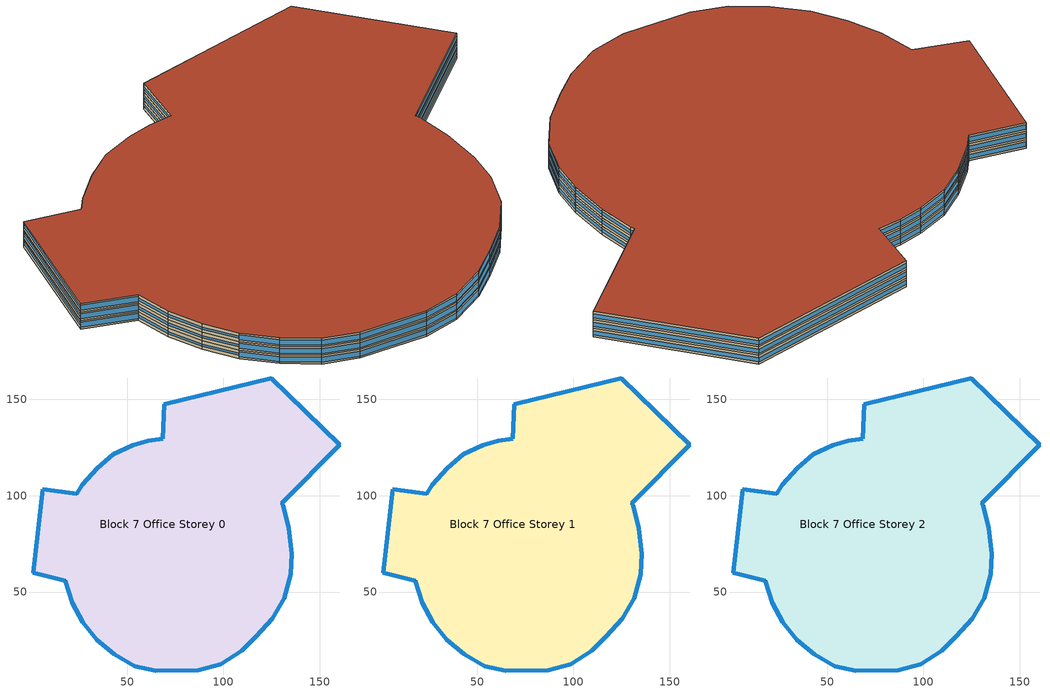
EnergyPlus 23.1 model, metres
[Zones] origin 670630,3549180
Block 7 Office Storey 0
 floor ground (Project Floor): 160.47,126.6 130.29,96.15 131.06,94.94 133.9,83.12 135.45,69.84 135.06,59.19 131.59,46.71 125.44,36.07 117.09,26.95 109.57,19.61 98.54,12.55 86.98,9.36 64.98,9 53.89,11.58 43.4,17.62 34.3,25.23 27.07,34.42 21.51,44.53 17.83,55.89 1.24,59.94 6.27,103.5 23.78,101.13 26.63,105.61 34.41,114.39 42.79,121.63 53.01,126.24 60.9,128.48 68.63,129.71 69.37,147.47 124.95,161.16 z0
 wall outside (Project Wall): 23.78,101.13 6.27,103.5 1.24,59.94 17.83,55.89 21.51,44.53 27.07,34.42 34.3,25.23 43.4,17.62 53.89,11.58 64.98,9 86.98,9.36 98.54,12.55 109.57,19.61 117.09,26.95 125.44,36.07 131.59,46.71 135.06,59.19 135.45,69.84 133.9,83.12 131.06,94.94 130.29,96.15 160.47,126.6 124.95,161.16 69.37,147.47 68.63,129.71 60.9,128.48 53.01,126.24 42.79,121.63 34.41,114.39 26.63,105.61 23.78,101.13 z0:3
 window (Office_north_window_construction): 23.77,101.13 6.28,103.49 / 160.45,126.61 124.97,161.14 / 124.92,161.15 69.39,147.48 / 68.62,129.71 60.91,128.48 / 60.9,128.48 53.01,126.24 / 53,126.23 42.8,121.63 / 42.79,121.63 34.42,114.4 z0.75:2.25
 window (Office_west_window_construction): 6.26,103.47 1.24,59.96 / 17.83,55.89 21.51,44.54 / 21.52,44.53 27.06,34.43 / 27.07,34.42 34.3,25.23 / 69.37,147.46 68.63,129.72 / 34.41,114.39 26.63,105.62 / 26.63,105.61 23.78,101.13 z1.12:1.88
 window (Office_south_window_construction): 1.24,59.94 17.82,55.89 / 34.31,25.22 43.4,17.62 / 43.41,17.61 53.89,11.59 / 53.9,11.58 64.98,9 / 64.99,9 86.97,9.36 / 86.99,9.37 98.54,12.55 / 98.55,12.56 109.56,19.61 / 109.57,19.62 117.09,26.94 z0.6:2.4
 window (Office_east_window_construction): 117.1,26.95 125.44,36.07 / 125.44,36.08 131.58,46.7 / 131.59,46.72 135.06,59.18 / 135.06,59.19 135.45,69.84 / 135.45,69.85 133.91,83.12 / 133.9,83.13 131.06,94.94 / 131.06,94.94 130.29,96.15 / 130.3,96.16 160.45,126.58 z0.98:2.02
 roof outside (Project Ceiling): 125.44,36.07 131.59,46.71 135.06,59.19 135.45,69.84 133.9,83.12 131.06,94.94 130.29,96.15 160.47,126.6 124.95,161.16 69.37,147.47 68.63,129.71 60.9,128.48 53.01,126.24 42.79,121.63 34.41,114.39 26.63,105.61 23.78,101.13 6.27,103.5 1.24,59.94 17.83,55.89 21.51,44.53 27.07,34.42 34.3,25.23 43.4,17.62 53.89,11.58 64.98,9 86.98,9.36 98.54,12.55 109.57,19.61 117.09,26.95 z3
Block 7 Office Storey 1
 floor outside (Project Floor): 160.47,126.6 130.29,96.15 131.06,94.94 133.9,83.12 135.45,69.84 135.06,59.19 131.59,46.71 125.44,36.07 117.09,26.95 109.57,19.61 98.54,12.55 86.98,9.36 64.98,9 53.89,11.58 43.4,17.62 34.3,25.23 27.07,34.42 21.51,44.53 17.83,55.89 1.24,59.94 6.27,103.5 23.78,101.13 26.63,105.61 34.41,114.39 42.79,121.63 53.01,126.24 60.9,128.48 68.63,129.71 69.37,147.47 124.95,161.16 z3
 wall outside (Project Wall): 23.78,101.13 6.27,103.5 1.24,59.94 17.83,55.89 21.51,44.53 27.07,34.42 34.3,25.23 43.4,17.62 53.89,11.58 64.98,9 86.98,9.36 98.54,12.55 109.57,19.61 117.09,26.95 125.44,36.07 131.59,46.71 135.06,59.19 135.45,69.84 133.9,83.12 131.06,94.94 130.29,96.15 160.47,126.6 124.95,161.16 69.37,147.47 68.63,129.71 60.9,128.48 53.01,126.24 42.79,121.63 34.41,114.39 26.63,105.61 23.78,101.13 z3:6
 window (Office_north_window_construction): 23.77,101.13 6.28,103.49 / 160.45,126.61 124.97,161.14 / 124.92,161.15 69.39,147.48 / 68.62,129.71 60.91,128.48 / 60.9,128.48 53.01,126.24 / 53,126.23 42.8,121.63 / 42.79,121.63 34.42,114.4 z3.75:5.25
 window (Office_west_window_construction): 6.26,103.47 1.24,59.96 / 17.83,55.89 21.51,44.54 / 21.52,44.53 27.06,34.43 / 27.07,34.42 34.3,25.23 / 69.37,147.46 68.63,129.72 / 34.41,114.39 26.63,105.62 / 26.63,105.61 23.78,101.13 z4.12:4.88
 window (Office_south_window_construction): 1.24,59.94 17.82,55.89 / 34.31,25.22 43.4,17.62 / 43.41,17.61 53.89,11.59 / 53.9,11.58 64.98,9 / 64.99,9 86.97,9.36 / 86.99,9.37 98.54,12.55 / 98.55,12.56 109.56,19.61 / 109.57,19.62 117.09,26.94 z3.6:5.4
 window (Office_east_window_construction): 117.1,26.95 125.44,36.07 / 125.44,36.08 131.58,46.7 / 131.59,46.72 135.06,59.18 / 135.06,59.19 135.45,69.84 / 135.45,69.85 133.91,83.12 / 133.9,83.13 131.06,94.94 / 131.06,94.94 130.29,96.15 / 130.3,96.16 160.45,126.58 z3.98:5.03
 roof outside (Project Ceiling): 125.44,36.07 131.59,46.71 135.06,59.19 135.45,69.84 133.9,83.12 131.06,94.94 130.29,96.15 160.47,126.6 124.95,161.16 69.37,147.47 68.63,129.71 60.9,128.48 53.01,126.24 42.79,121.63 34.41,114.39 26.63,105.61 23.78,101.13 6.27,103.5 1.24,59.94 17.83,55.89 21.51,44.53 27.07,34.42 34.3,25.23 43.4,17.62 53.89,11.58 64.98,9 86.98,9.36 98.54,12.55 109.57,19.61 117.09,26.95 z6
Block 7 Office Storey 2
 floor outside (Project Floor): 160.47,126.6 130.29,96.15 131.06,94.94 133.9,83.12 135.45,69.84 135.06,59.19 131.59,46.71 125.44,36.07 117.09,26.95 109.57,19.61 98.54,12.55 86.98,9.36 64.98,9 53.89,11.58 43.4,17.62 34.3,25.23 27.07,34.42 21.51,44.53 17.83,55.89 1.24,59.94 6.27,103.5 23.78,101.13 26.63,105.61 34.41,114.39 42.79,121.63 53.01,126.24 60.9,128.48 68.63,129.71 69.37,147.47 124.95,161.16 z6
 wall outside (Project Wall): 23.78,101.13 6.27,103.5 1.24,59.94 17.83,55.89 21.51,44.53 27.07,34.42 34.3,25.23 43.4,17.62 53.89,11.58 64.98,9 86.98,9.36 98.54,12.55 109.57,19.61 117.09,26.95 125.44,36.07 131.59,46.71 135.06,59.19 135.45,69.84 133.9,83.12 131.06,94.94 130.29,96.15 160.47,126.6 124.95,161.16 69.37,147.47 68.63,129.71 60.9,128.48 53.01,126.24 42.79,121.63 34.41,114.39 26.63,105.61 23.78,101.13 z6:9
 window (Office_north_window_construction): 23.77,101.13 6.28,103.49 / 160.45,126.61 124.97,161.14 / 124.92,161.15 69.39,147.48 / 68.62,129.71 60.91,128.48 / 60.9,128.48 53.01,126.24 / 53,126.23 42.8,121.63 / 42.79,121.63 34.42,114.4 z6.75:8.25
 window (Office_west_window_construction): 6.26,103.47 1.24,59.96 / 17.83,55.89 21.51,44.54 / 21.52,44.53 27.06,34.43 / 27.07,34.42 34.3,25.23 / 69.37,147.46 68.63,129.72 / 34.41,114.39 26.63,105.62 / 26.63,105.61 23.78,101.13 z7.12:7.88
 window (Office_south_window_construction): 1.24,59.94 17.82,55.89 / 34.31,25.22 43.4,17.62 / 43.41,17.61 53.89,11.59 / 53.9,11.58 64.98,9 / 64.99,9 86.97,9.36 / 86.99,9.37 98.54,12.55 / 98.55,12.56 109.56,19.61 / 109.57,19.62 117.09,26.94 z6.6:8.4
 window (Office_east_window_construction): 117.1,26.95 125.44,36.07 / 125.44,36.08 131.58,46.7 / 131.59,46.72 135.06,59.18 / 135.06,59.19 135.45,69.84 / 135.45,69.85 133.91,83.12 / 133.9,83.13 131.06,94.94 / 131.06,94.94 130.29,96.15 / 130.3,96.16 160.45,126.58 z6.97:8.03
 roof outside (Project Flat Roof): 125.44,36.07 131.59,46.71 135.06,59.19 135.45,69.84 133.9,83.12 131.06,94.94 130.29,96.15 160.47,126.6 124.95,161.16 69.37,147.47 68.63,129.71 60.9,128.48 53.01,126.24 42.79,121.63 34.41,114.39 26.63,105.61 23.78,101.13 6.27,103.5 1.24,59.94 17.83,55.89 21.51,44.53 27.07,34.42 34.3,25.23 43.4,17.62 53.89,11.58 64.98,9 86.98,9.36 98.54,12.55 109.57,19.61 117.09,26.95 z9
[Building]
Building_1: North Axis=0; Terrain=City; Loads Convergence Tolerance Value=0.04; Temperature Convergence Tolerance Value=0.4; Solar Distribution=FullExterior; Maximum Number of Warmup Days=25; Minimum Number of Warmup Days=6
[Site:Location]
CHN Design_Conditions: Latitude=30; Longitude=114; Time Zone=8; Elevation=12
[SIZINGPERIOD:DESIGNDAY] Day of Month=21; DryBulb Temperature Range Modifier Type=DefaultMultipliers; Humidity Condition Type=Wetbulb; Barometric Pressure=101181; Rain Indicator=No; Snow Indicator=No; Daylight Saving Time Indicator=No; Sky Clearness=0; Begin Environment Reset Mode=FullResetAtBeginEnvironment
Name | Month | Day Type | Maximum DryBulb Temperature | Daily DryBulb Temperature Range | Wetbulb or DewPoint at Maximum DryBulb | Wind Speed | Wind Direction | Solar Model Indicator | ASHRAE Clear Sky Optical Depth for Beam Irradiance taub | ASHRAE Clear Sky Optical Depth for Diffuse Irradiance taud
Ann Htg 99.6% Condns DB | 1 | WinterDesignDay | -10 | 0 | -4.8 | 1 | 340 | ASHRAEClearSky | 0 | 0
Ann Clg .4% Condns DB=>MWB | 7 | SummerDesignDay | 40 | 6.6 | 27.1 | 3.5 | 220 | ASHRAETau | 0.781 | 1.413
[MATERIAL]
DefaultMaterial: Roughness=Rough; Thickness=0.1; Conductivity=0.1; Density=1000; Specific Heat=1000; Thermal Absorptance=0.9; Solar Absorptance=0.7; Visible Absorptance=0.7
[WINDOWMATERIAL:SIMPLEGLAZINGSYSTEM] UFactor=1.6; Visible Transmittance=0.6
Name | Solar Heat Gain Coefficient
Office_east_window; Office_south_window; Office_west_window | 0.3
Office_north_window | 0.35
[CONSTRUCTION]
Project Wall; Project Floor; Project Flat Roof; Project Ceiling: DefaultMaterial
Office_east_window_construction: Office_east_window
Office_south_window_construction: Office_south_window
Office_west_window_construction: Office_west_window
Office_north_window_construction: Office_north_window
[SPACE] Ceiling Height=autocalculate; Volume=autocalculate; Floor Area=autocalculate; Space Type=Office
Name | Zone
Block 7 Office Storey 0_space | Block 7 Office Storey 0
Block 7 Office Storey 1_space | Block 7 Office Storey 1
Block 7 Office Storey 2_space | Block 7 Office Storey 2
[SPACELIST]
Office: Block 7 Office Storey 0_space, Block 7 Office Storey 1_space, Block 7 Office Storey 2_space
[ZONE] Type=1; Multiplier=1; Ceiling Height=autocalculate; Volume=autocalculate; Floor Area=autocalculate; Part of Total Floor Area=Yes
Block 7 Office Storey 0; Block 7 Office Storey 1; Block 7 Office Storey 2
[PEOPLE]
People_for_office: Zone or ZoneList or Space or SpaceList=Office; Number of People Schedule=SeasonalSchedule_Schedule_office_people; Number of People Calculation Method=People/Area; People per Floor Area=0.1; Fraction Radiant=0.3; Sensible Heat Fraction=autocalculate; Activity Level Schedule=SeasonalSchedule_Schedule_office_activity; Carbon Dioxide Generation Rate=3.82e-08; Enable ASHRAE 55 Comfort Warnings=No; Mean Radiant Temperature Calculation Type=ZoneAveraged; Clothing Insulation Calculation Method=ClothingInsulationSchedule; Cold Stress Temperature Threshold=15.56; Heat Stress Temperature Threshold=30
[LIGHTS]
Light_for_office: Zone or ZoneList or Space or SpaceList=Office; Schedule=SeasonalSchedule_office_lighting; Design Level Calculation Method=Watts/Area; Watts per Zone Floor Area=8; Return Air Fraction=0; Fraction Radiant=0.32; Fraction Visible=0.25; Fraction Replaceable=1; EndUse Subcategory=General; Return Air Fraction Calculated from Plenum Temperature=No; Return Air Fraction Function of Plenum Temperature Coefficient 1=0; Return Air Fraction Function of Plenum Temperature Coefficient 2=0
[ELECTRICEQUIPMENT]
Equipment_for_office: Zone or ZoneList or Space or SpaceList=Office; Schedule=SeasonalSchedule_Schedule_office_equipment; Design Level Calculation Method=Watts/Area; Watts per Zone Floor Area=15; Fraction Latent=0; Fraction Radiant=0; Fraction Lost=0; EndUse Subcategory=Electric Equipment
[DAYLIGHTING:CONTROLS] Illuminance Setpoint at Reference Point 1=300
Name | Zone or Space | Glare Calculation Daylighting Reference Point | Daylighting Reference Point 1
Dlight_Block 7 Office Storey 0 | Block 7 Office Storey 0 | Rpoint_Block 7 Office Storey 0 | Rpoint_Block 7 Office Storey 0
Dlight_Block 7 Office Storey 1 | Block 7 Office Storey 1 | Rpoint_Block 7 Office Storey 1 | Rpoint_Block 7 Office Storey 1
Dlight_Block 7 Office Storey 2 | Block 7 Office Storey 2 | Rpoint_Block 7 Office Storey 2 | Rpoint_Block 7 Office Storey 2
[HVACTEMPLATE:THERMOSTAT]
Name | Heating Setpoint Schedule | Cooling Setpoint Schedule
Thermostat_for_office | SeasonalSchedule_office_heating | SeasonalSchedule_office_cooling
Thermostat_for_commercial | SeasonalSchedule_commerical_heating | SeasonalSchedule_commerical_cooling
Thermostat_for_residential | SeasonalSchedule_residential_heating | SeasonalSchedule_residential_cooling
Thermostat_for_school | SeasonalSchedule_school_heating | SeasonalSchedule_school_cooling
Thermostat_for_hospital | SeasonalSchedule_hospital_heating | SeasonalSchedule_hospital_cooling
Thermostat_for_industrial | SeasonalSchedule_Industrial_heating | SeasonalSchedule_Industrial_cooling
Thermostat_for_transport | SeasonalSchedule_transport_heating | SeasonalSchedule_transport_cooling
Thermostat_for_administration | SeasonalSchedule_administration_heating | SeasonalSchedule_administration_cooling
[HVACTEMPLATE:ZONE:IDEALLOADSAIRSYSTEM] Template Thermostat=Thermostat_for_office; Maximum Heating Supply Air Temperature=50; Minimum Cooling Supply Air Temperature=13; Maximum Heating Supply Air Humidity Ratio=0.0156; Minimum Cooling Supply Air Humidity Ratio=0.0077; Heating Limit=NoLimit; Cooling Limit=NoLimit; Dehumidification Control Type=ConstantSensibleHeatRatio; Cooling Sensible Heat Ratio=0.7; Dehumidification Setpoint=60; Humidification Control Type=None; Humidification Setpoint=30; Outdoor Air Method=DetailedSpecification; Outdoor Air Flow Rate per Person=0.00944; Outdoor Air Flow Rate per Zone Floor Area=0; Outdoor Air Flow Rate per Zone=0; Design Specification Outdoor Air Object=Ventilation_for_office; Demand Controlled Ventilation Type=None; Outdoor Air Economizer Type=NoEconomizer; Heat Recovery Type=None; Sensible Heat Recovery Effectiveness=0.7; Latent Heat Recovery Effectiveness=0.65
Block 7 Office Storey 0; Block 7 Office Storey 1; Block 7 Office Storey 2
[DESIGNSPECIFICATION:OUTDOORAIR]
Ventilation_for_office: Outdoor Air Method=Flow/Person; Outdoor Air Flow per Person=0.00833333; Outdoor Air Flow per Zone Floor Area=0; Outdoor Air Flow per Zone=0; Outdoor Air Flow Air Changes per Hour=0
[SCHEDULE:DAY:HOURLY]
Schedule_administration_heating_summer_hourly; Schedule_commerical_heating_summer_hourly; Schedule_residential_heating_summer_hourly; Schedule_school_heating_summer_hourly; Schedule_hospital_heating_summer_hourly; Schedule_Industrial_heating_summer_hourly; Schedule_transport_heating_summer_hourly; Schedule_office_heating_summer_hourly: -20, -20, -20, -20, -20, -20, -20, -20, -20, -20, -20, -20, -20, -20, -20, -20, -20, -20, -20, -20, -20, -20, -20, -20
Schedule_administration_heating_winnter_weekday_hourly: 5, 5, 5, 5, 5, 5, 12, 12, 18, 20, 20, 20, 20, 20, 20, 20, 20, 20, 18, 5, 5, 5, 5, 5
Schedule_administration_heating_winnter_holiday_hourly; Schedule_school_heating_winnter_holiday_hourly: 5, 5, 5, 5, 5, 5, 5, 5, 5, 5, 5, 5, 5, 5, 5, 5, 5, 5, 5, 5, 5, 5, 5, 5
Schedule_administration_cooling_winter_hourly; Schedule_administration_cooling_summer_holiday_hourly; Schedule_commerical_cooling_winter_hourly; Schedule_residential_cooling_winter_hourly; Schedule_school_cooling_winter_hourly; Schedule_school_cooling_summer_holiday_hourly; Schedule_hospital_cooling_winter_hourly; Schedule_Industrial_cooling_winter_hourly; Schedule_transport_cooling_winter_hourly; Schedule_office_cooling_winter_hourly: 50, 50, 50, 50, 50, 50, 50, 50, 50, 50, 50, 50, 50, 50, 50, 50, 50, 50, 50, 50, 50, 50, 50, 50
Schedule_administration_cooling_summer_weekday_hourly: 50, 50, 50, 50, 50, 50, 50, 28, 26, 26, 26, 26, 26, 26, 26, 26, 26, 26, 50, 50, 50, 50, 50, 50
Schedule_commerical_heating_winnter_weekday_hourly; Schedule_commerical_heating_winnter_holiday_hourly: 5, 5, 5, 5, 5, 5, 12, 16, 18, 18, 18, 18, 18, 18, 18, 18, 18, 18, 18, 18, 12, 5, 5, 5
Schedule_commerical_cooling_summer_weekday_hourly; Schedule_commerical_cooling_summer_holiday_hourly: 50, 50, 50, 50, 50, 50, 50, 28, 24, 24, 24, 24, 24, 24, 24, 24, 24, 24, 24, 24, 24, 28, 50, 50
Schedule_residential_heating_winnter_weekday_hourly; Schedule_residential_heating_winnter_holiday_hourly: 18, 18, 18, 18, 18, 18, 18, -20, -20, -20, -20, -20, -20, -20, -20, -20, -20, -20, -20, -20, 18, 18, 18, 18
Schedule_residential_cooling_summer_weekday_hourly; Schedule_residential_cooling_summer_holiday_hourly: 26, 26, 26, 26, 26, 26, 26, 50, 50, 50, 50, 50, 50, 50, 50, 50, 50, 50, 50, 50, 26, 26, 26, 26
Schedule_school_heating_winnter_weekday_hourly: 5, 5, 5, 5, 5, 12, 18, 20, 20, 20, 20, 20, 20, 20, 20, 20, 20, 20, 18, 12, 5, 5, 5, 5
Schedule_school_cooling_summer_weekday_hourly: 50, 50, 50, 50, 50, 50, 28, 26, 26, 26, 26, 26, 26, 26, 26, 26, 26, 26, 50, 50, 50, 50, 50, 50
Schedule_hospital_heating_winnter_weekday_hourly; Schedule_hospital_heating_winnter_holiday_hourly: 22, 22, 22, 22, 22, 22, 22, 22, 22, 22, 22, 22, 22, 22, 22, 22, 22, 22, 22, 22, 22, 22, 22, 22
Schedule_hospital_cooling_summer_weekday_hourly; Schedule_hospital_cooling_summer_holiday_hourly: 26, 26, 26, 26, 26, 26, 26, 26, 26, 26, 26, 26, 26, 26, 26, 26, 26, 26, 26, 26, 26, 26, 26, 26
Schedule_Industrial_heating_winnter_weekday_hourly; Schedule_Industrial_heating_winnter_holiday_hourly: -20, -20, -20, -20, -20, -20, 18, 18, 18, 18, 18, 18, 18, 18, 18, 18, 18, 18, 18, -20, -20, -20, -20, -20
Schedule_Industrial_cooling_summer_weekday_hourly; Schedule_Industrial_cooling_summer_holiday_hourly: 50, 50, 50, 50, 50, 50, 50, 28, 28, 28, 28, 28, 28, 28, 28, 28, 28, 28, 28, 50, 50, 50, 50, 50
Schedule_transport_heating_winnter_weekday_hourly; Schedule_transport_heating_winnter_holiday_hourly: 18, 18, 18, 18, 18, 18, 20, 20, 20, 20, 20, 20, 20, 20, 20, 20, 20, 20, 20, 20, 20, 20, 18, 18
Schedule_transport_cooling_summer_weekday_hourly; Schedule_transport_cooling_summer_holiday_hourly: 26, 26, 26, 26, 26, 26, 26, 24, 24, 24, 25, 24, 24, 24, 24, 24, 24, 24, 24, 24, 24, 24, 26, 28
Schedule_office_heating_winnter_weekday_hourly: 5, 5, 5, 5, 5, 5, 12, 18, 20, 20, 20, 20, 20, 20, 20, 20, 20, 20, 20, 18, 12, 5, 5, 5
Schedule_office_heating_winnter_holiday_hourly: 5, 5, 5, 5, 5, 5, 5, 5, 5, 16, 16, 16, 16, 16, 16, 16, 16, 5, 5, 5, 5, 5, 5, 5
Schedule_office_cooling_summer_weekday_hourly: 50, 50, 50, 50, 50, 50, 28, 26, 26, 26, 26, 26, 26, 26, 26, 26, 26, 26, 26, 26, 50, 50, 50, 50
Schedule_office_cooling_summer_holiday_hourly: 50, 50, 50, 50, 50, 50, 50, 50, 50, 50, 50, 26, 26, 26, 26, 26, 26, 50, 50, 50, 50, 50, 50, 50
Schedule_office_lighting_weekday_hourly: 0.1, 0.1, 0.1, 0.1, 0.1, 0.1, 0.1, 0.2, 0.5, 0.95, 0.95, 0.95, 0.8, 0.8, 0.95, 0.95, 0.95, 0.95, 0.95, 0.95, 0.95, 0.8, 0.5, 0.1
Schedule_office_lighting_holiday_hourly; Schedule_office_equipment_holiday_hourly: 0.1, 0.1, 0.1, 0.1, 0.1, 0.1, 0.1, 0.1, 0.1, 0.1, 0.1, 0.1, 0.1, 0.3, 0.3, 0.3, 0.3, 0.3, 0.3, 0.3, 0.3, 0.3, 0.1, 0.1
Schedule_office_equipment_weekday_hourly: 0.1, 0.1, 0.1, 0.1, 0.1, 0.1, 0.1, 0.2, 0.5, 0.95, 0.95, 0.95, 0.5, 0.5, 0.95, 0.95, 0.95, 0.95, 0.95, 0.95, 0.4, 0.4, 0.3, 0.1
Schedule_office_people_weekday_hourly: 0.1, 0.1, 0.1, 0.1, 0.1, 0.1, 0.1, 0.5, 0.95, 0.95, 0.95, 0.8, 0.8, 0.95, 0.95, 0.95, 0.95, 0.95, 0.8, 0.5, 0.5, 0.3, 0.1, 0.1
Schedule_office_people_holiday_hourly: 0.1, 0.1, 0.1, 0.1, 0.1, 0.1, 0.1, 0.1, 0.1, 0.1, 0.1, 0.1, 0.1, 0.3, 0.3, 0.3, 0.3, 0.3, 0.3, 0.1, 0.1, 0.1, 0.1, 0.1
Schedule_office_activity_weekday_hourly; Schedule_office_activity_holiday_hourly: 144, 144, 144, 144, 144, 144, 144, 144, 144, 144, 144, 144, 144, 144, 144, 144, 144, 144, 144, 144, 144, 144, 144, 144
[SCHEDULE:WEEK:DAILY]
Schedule_office_heating_summer_weekly: Schedule_office_heating_summer_hourly, Schedule_office_heating_summer_hourly, Schedule_office_heating_summer_hourly, Schedule_office_heating_summer_hourly, Schedule_office_heating_summer_hourly, Schedule_office_heating_summer_hourly, Schedule_office_heating_summer_hourly, Schedule_office_heating_summer_hourly, Schedule_office_heating_summer_hourly, Schedule_office_heating_summer_hourly, Schedule_office_heating_summer_hourly, Schedule_office_heating_summer_hourly
Schedule_office_heating_winnter_weekly: Schedule_office_heating_winnter_holiday_hourly, Schedule_office_heating_winnter_weekday_hourly, Schedule_office_heating_winnter_weekday_hourly, Schedule_office_heating_winnter_weekday_hourly, Schedule_office_heating_winnter_weekday_hourly, Schedule_office_heating_winnter_weekday_hourly, Schedule_office_heating_winnter_holiday_hourly, Schedule_office_heating_winnter_holiday_hourly, Schedule_office_heating_winnter_weekday_hourly, Schedule_office_heating_winnter_weekday_hourly, Schedule_office_heating_winnter_holiday_hourly, Schedule_office_heating_winnter_holiday_hourly
Schedule_office_cooling_winnter_weekly: Schedule_office_cooling_winter_hourly, Schedule_office_cooling_winter_hourly, Schedule_office_cooling_winter_hourly, Schedule_office_cooling_winter_hourly, Schedule_office_cooling_winter_hourly, Schedule_office_cooling_winter_hourly, Schedule_office_cooling_winter_hourly, Schedule_office_cooling_winter_hourly, Schedule_office_cooling_winter_hourly, Schedule_office_cooling_winter_hourly, Schedule_office_cooling_winter_hourly, Schedule_office_cooling_winter_hourly
Schedule_office_cooling_summer_weekly: Schedule_office_cooling_summer_holiday_hourly, Schedule_office_cooling_summer_weekday_hourly, Schedule_office_cooling_summer_weekday_hourly, Schedule_office_cooling_summer_weekday_hourly, Schedule_office_cooling_summer_weekday_hourly, Schedule_office_cooling_summer_weekday_hourly, Schedule_office_cooling_summer_holiday_hourly, Schedule_office_cooling_summer_holiday_hourly, Schedule_office_cooling_summer_weekday_hourly, Schedule_office_cooling_summer_weekday_hourly, Schedule_office_cooling_summer_holiday_hourly, Schedule_office_cooling_summer_holiday_hourly
Schedule_office_lighting_weekly: Schedule_office_lighting_holiday_hourly, Schedule_office_lighting_weekday_hourly, Schedule_office_lighting_weekday_hourly, Schedule_office_lighting_weekday_hourly, Schedule_office_lighting_weekday_hourly, Schedule_office_lighting_weekday_hourly, Schedule_office_lighting_holiday_hourly, Schedule_office_lighting_holiday_hourly, Schedule_office_lighting_weekday_hourly, Schedule_office_lighting_weekday_hourly, Schedule_office_lighting_holiday_hourly, Schedule_office_lighting_holiday_hourly
Schedule_office_equipment_weekly: Schedule_office_equipment_holiday_hourly, Schedule_office_equipment_weekday_hourly, Schedule_office_equipment_weekday_hourly, Schedule_office_equipment_weekday_hourly, Schedule_office_equipment_weekday_hourly, Schedule_office_equipment_weekday_hourly, Schedule_office_equipment_holiday_hourly, Schedule_office_equipment_holiday_hourly, Schedule_office_equipment_weekday_hourly, Schedule_office_equipment_weekday_hourly, Schedule_office_equipment_holiday_hourly, Schedule_office_equipment_holiday_hourly
Schedule_office_people_weekly: Schedule_office_people_holiday_hourly, Schedule_office_people_weekday_hourly, Schedule_office_people_weekday_hourly, Schedule_office_people_weekday_hourly, Schedule_office_people_weekday_hourly, Schedule_office_people_weekday_hourly, Schedule_office_people_holiday_hourly, Schedule_office_people_holiday_hourly, Schedule_office_people_weekday_hourly, Schedule_office_people_weekday_hourly, Schedule_office_people_holiday_hourly, Schedule_office_people_holiday_hourly
Schedule_office_activity_weekly: Schedule_office_activity_holiday_hourly, Schedule_office_activity_weekday_hourly, Schedule_office_activity_weekday_hourly, Schedule_office_activity_weekday_hourly, Schedule_office_activity_weekday_hourly, Schedule_office_activity_weekday_hourly, Schedule_office_activity_holiday_hourly, Schedule_office_activity_holiday_hourly, Schedule_office_activity_weekday_hourly, Schedule_office_activity_weekday_hourly, Schedule_office_activity_holiday_hourly, Schedule_office_activity_holiday_hourly
Schedule_commerical_heating_summer_weekly: Schedule_commerical_heating_summer_hourly, Schedule_commerical_heating_summer_hourly, Schedule_commerical_heating_summer_hourly, Schedule_commerical_heating_summer_hourly, Schedule_commerical_heating_summer_hourly, Schedule_commerical_heating_summer_hourly, Schedule_commerical_heating_summer_hourly, Schedule_commerical_heating_summer_hourly, Schedule_commerical_heating_summer_hourly, Schedule_commerical_heating_summer_hourly, Schedule_commerical_heating_summer_hourly, Schedule_commerical_heating_summer_hourly
Schedule_commerical_heating_winnter_weekly: Schedule_commerical_heating_winnter_holiday_hourly, Schedule_commerical_heating_winnter_weekday_hourly, Schedule_commerical_heating_winnter_weekday_hourly, Schedule_commerical_heating_winnter_weekday_hourly, Schedule_commerical_heating_winnter_weekday_hourly, Schedule_commerical_heating_winnter_weekday_hourly, Schedule_commerical_heating_winnter_holiday_hourly, Schedule_commerical_heating_winnter_holiday_hourly, Schedule_commerical_heating_winnter_weekday_hourly, Schedule_commerical_heating_winnter_weekday_hourly, Schedule_commerical_heating_winnter_holiday_hourly, Schedule_commerical_heating_winnter_holiday_hourly
Schedule_commerical_cooling_winnter_weekly: Schedule_commerical_cooling_winter_hourly, Schedule_commerical_cooling_winter_hourly, Schedule_commerical_cooling_winter_hourly, Schedule_commerical_cooling_winter_hourly, Schedule_commerical_cooling_winter_hourly, Schedule_commerical_cooling_winter_hourly, Schedule_commerical_cooling_winter_hourly, Schedule_commerical_cooling_winter_hourly, Schedule_commerical_cooling_winter_hourly, Schedule_commerical_cooling_winter_hourly, Schedule_commerical_cooling_winter_hourly, Schedule_commerical_cooling_winter_hourly
Schedule_commerical_cooling_summer_weekly: Schedule_commerical_cooling_summer_holiday_hourly, Schedule_commerical_cooling_summer_weekday_hourly, Schedule_commerical_cooling_summer_weekday_hourly, Schedule_commerical_cooling_summer_weekday_hourly, Schedule_commerical_cooling_summer_weekday_hourly, Schedule_commerical_cooling_summer_weekday_hourly, Schedule_commerical_cooling_summer_holiday_hourly, Schedule_commerical_cooling_summer_holiday_hourly, Schedule_commerical_cooling_summer_weekday_hourly, Schedule_commerical_cooling_summer_weekday_hourly, Schedule_commerical_cooling_summer_holiday_hourly, Schedule_commerical_cooling_summer_holiday_hourly
Schedule_residential_heating_summer_weekly: Schedule_residential_heating_summer_hourly, Schedule_residential_heating_summer_hourly, Schedule_residential_heating_summer_hourly, Schedule_residential_heating_summer_hourly, Schedule_residential_heating_summer_hourly, Schedule_residential_heating_summer_hourly, Schedule_residential_heating_summer_hourly, Schedule_residential_heating_summer_hourly, Schedule_residential_heating_summer_hourly, Schedule_residential_heating_summer_hourly, Schedule_residential_heating_summer_hourly, Schedule_residential_heating_summer_hourly
Schedule_residential_heating_winnter_weekly: Schedule_residential_heating_winnter_holiday_hourly, Schedule_residential_heating_winnter_weekday_hourly, Schedule_residential_heating_winnter_weekday_hourly, Schedule_residential_heating_winnter_weekday_hourly, Schedule_residential_heating_winnter_weekday_hourly, Schedule_residential_heating_winnter_weekday_hourly, Schedule_residential_heating_winnter_holiday_hourly, Schedule_residential_heating_winnter_holiday_hourly, Schedule_residential_heating_winnter_weekday_hourly, Schedule_residential_heating_winnter_weekday_hourly, Schedule_residential_heating_winnter_holiday_hourly, Schedule_residential_heating_winnter_holiday_hourly
Schedule_residential_cooling_winnter_weekly: Schedule_residential_cooling_winter_hourly, Schedule_residential_cooling_winter_hourly, Schedule_residential_cooling_winter_hourly, Schedule_residential_cooling_winter_hourly, Schedule_residential_cooling_winter_hourly, Schedule_residential_cooling_winter_hourly, Schedule_residential_cooling_winter_hourly, Schedule_residential_cooling_winter_hourly, Schedule_residential_cooling_winter_hourly, Schedule_residential_cooling_winter_hourly, Schedule_residential_cooling_winter_hourly, Schedule_residential_cooling_winter_hourly
Schedule_residential_cooling_summer_weekly: Schedule_residential_cooling_summer_holiday_hourly, Schedule_residential_cooling_summer_weekday_hourly, Schedule_residential_cooling_summer_weekday_hourly, Schedule_residential_cooling_summer_weekday_hourly, Schedule_residential_cooling_summer_weekday_hourly, Schedule_residential_cooling_summer_weekday_hourly, Schedule_residential_cooling_summer_holiday_hourly, Schedule_residential_cooling_summer_holiday_hourly, Schedule_residential_cooling_summer_weekday_hourly, Schedule_residential_cooling_summer_weekday_hourly, Schedule_residential_cooling_summer_holiday_hourly, Schedule_residential_cooling_summer_holiday_hourly
Schedule_school_heating_summer_weekly: Schedule_school_heating_summer_hourly, Schedule_school_heating_summer_hourly, Schedule_school_heating_summer_hourly, Schedule_school_heating_summer_hourly, Schedule_school_heating_summer_hourly, Schedule_school_heating_summer_hourly, Schedule_school_heating_summer_hourly, Schedule_school_heating_summer_hourly, Schedule_school_heating_summer_hourly, Schedule_school_heating_summer_hourly, Schedule_school_heating_summer_hourly, Schedule_school_heating_summer_hourly
Schedule_school_heating_winnter_weekly: Schedule_school_heating_winnter_holiday_hourly, Schedule_school_heating_winnter_weekday_hourly, Schedule_school_heating_winnter_weekday_hourly, Schedule_school_heating_winnter_weekday_hourly, Schedule_school_heating_winnter_weekday_hourly, Schedule_school_heating_winnter_weekday_hourly, Schedule_school_heating_winnter_holiday_hourly, Schedule_school_heating_winnter_holiday_hourly, Schedule_school_heating_winnter_weekday_hourly, Schedule_school_heating_winnter_weekday_hourly, Schedule_school_heating_winnter_holiday_hourly, Schedule_school_heating_winnter_holiday_hourly
Schedule_school_cooling_winnter_weekly: Schedule_school_cooling_winter_hourly, Schedule_school_cooling_winter_hourly, Schedule_school_cooling_winter_hourly, Schedule_school_cooling_winter_hourly, Schedule_school_cooling_winter_hourly, Schedule_school_cooling_winter_hourly, Schedule_school_cooling_winter_hourly, Schedule_school_cooling_winter_hourly, Schedule_school_cooling_winter_hourly, Schedule_school_cooling_winter_hourly, Schedule_school_cooling_winter_hourly, Schedule_school_cooling_winter_hourly
Schedule_school_cooling_summer_weekly: Schedule_school_cooling_summer_holiday_hourly, Schedule_school_cooling_summer_weekday_hourly, Schedule_school_cooling_summer_weekday_hourly, Schedule_school_cooling_summer_weekday_hourly, Schedule_school_cooling_summer_weekday_hourly, Schedule_school_cooling_summer_weekday_hourly, Schedule_school_cooling_summer_holiday_hourly, Schedule_school_cooling_summer_holiday_hourly, Schedule_school_cooling_summer_weekday_hourly, Schedule_school_cooling_summer_weekday_hourly, Schedule_school_cooling_summer_holiday_hourly, Schedule_school_cooling_summer_holiday_hourly
Schedule_hospital_heating_summer_weekly: Schedule_hospital_heating_summer_hourly, Schedule_hospital_heating_summer_hourly, Schedule_hospital_heating_summer_hourly, Schedule_hospital_heating_summer_hourly, Schedule_hospital_heating_summer_hourly, Schedule_hospital_heating_summer_hourly, Schedule_hospital_heating_summer_hourly, Schedule_hospital_heating_summer_hourly, Schedule_hospital_heating_summer_hourly, Schedule_hospital_heating_summer_hourly, Schedule_hospital_heating_summer_hourly, Schedule_hospital_heating_summer_hourly
Schedule_hospital_heating_winnter_weekly: Schedule_hospital_heating_winnter_holiday_hourly, Schedule_hospital_heating_winnter_weekday_hourly, Schedule_hospital_heating_winnter_weekday_hourly, Schedule_hospital_heating_winnter_weekday_hourly, Schedule_hospital_heating_winnter_weekday_hourly, Schedule_hospital_heating_winnter_weekday_hourly, Schedule_hospital_heating_winnter_holiday_hourly, Schedule_hospital_heating_winnter_holiday_hourly, Schedule_hospital_heating_winnter_weekday_hourly, Schedule_hospital_heating_winnter_weekday_hourly, Schedule_hospital_heating_winnter_holiday_hourly, Schedule_hospital_heating_winnter_holiday_hourly
Schedule_hospital_cooling_winnter_weekly: Schedule_hospital_cooling_winter_hourly, Schedule_hospital_cooling_winter_hourly, Schedule_hospital_cooling_winter_hourly, Schedule_hospital_cooling_winter_hourly, Schedule_hospital_cooling_winter_hourly, Schedule_hospital_cooling_winter_hourly, Schedule_hospital_cooling_winter_hourly, Schedule_hospital_cooling_winter_hourly, Schedule_hospital_cooling_winter_hourly, Schedule_hospital_cooling_winter_hourly, Schedule_hospital_cooling_winter_hourly, Schedule_hospital_cooling_winter_hourly
Schedule_hospital_cooling_summer_weekly: Schedule_hospital_cooling_summer_holiday_hourly, Schedule_hospital_cooling_summer_weekday_hourly, Schedule_hospital_cooling_summer_weekday_hourly, Schedule_hospital_cooling_summer_weekday_hourly, Schedule_hospital_cooling_summer_weekday_hourly, Schedule_hospital_cooling_summer_weekday_hourly, Schedule_hospital_cooling_summer_holiday_hourly, Schedule_hospital_cooling_summer_holiday_hourly, Schedule_hospital_cooling_summer_weekday_hourly, Schedule_hospital_cooling_summer_weekday_hourly, Schedule_hospital_cooling_summer_holiday_hourly, Schedule_hospital_cooling_summer_holiday_hourly
Schedule_Industrial_heating_summer_weekly: Schedule_Industrial_heating_summer_hourly, Schedule_Industrial_heating_summer_hourly, Schedule_Industrial_heating_summer_hourly, Schedule_Industrial_heating_summer_hourly, Schedule_Industrial_heating_summer_hourly, Schedule_Industrial_heating_summer_hourly, Schedule_Industrial_heating_summer_hourly, Schedule_Industrial_heating_summer_hourly, Schedule_Industrial_heating_summer_hourly, Schedule_Industrial_heating_summer_hourly, Schedule_Industrial_heating_summer_hourly, Schedule_Industrial_heating_summer_hourly
Schedule_Industrial_heating_winnter_weekly: Schedule_Industrial_heating_winnter_holiday_hourly, Schedule_Industrial_heating_winnter_weekday_hourly, Schedule_Industrial_heating_winnter_weekday_hourly, Schedule_Industrial_heating_winnter_weekday_hourly, Schedule_Industrial_heating_winnter_weekday_hourly, Schedule_Industrial_heating_winnter_weekday_hourly, Schedule_Industrial_heating_winnter_holiday_hourly, Schedule_Industrial_heating_winnter_holiday_hourly, Schedule_Industrial_heating_winnter_weekday_hourly, Schedule_Industrial_heating_winnter_weekday_hourly, Schedule_Industrial_heating_winnter_holiday_hourly, Schedule_Industrial_heating_winnter_holiday_hourly
Schedule_Industrial_cooling_winnter_weekly: Schedule_Industrial_cooling_winter_hourly, Schedule_Industrial_cooling_winter_hourly, Schedule_Industrial_cooling_winter_hourly, Schedule_Industrial_cooling_winter_hourly, Schedule_Industrial_cooling_winter_hourly, Schedule_Industrial_cooling_winter_hourly, Schedule_Industrial_cooling_winter_hourly, Schedule_Industrial_cooling_winter_hourly, Schedule_Industrial_cooling_winter_hourly, Schedule_Industrial_cooling_winter_hourly, Schedule_Industrial_cooling_winter_hourly, Schedule_Industrial_cooling_winter_hourly
Schedule_Industrial_cooling_summer_weekly: Schedule_Industrial_cooling_summer_holiday_hourly, Schedule_Industrial_cooling_summer_weekday_hourly, Schedule_Industrial_cooling_summer_weekday_hourly, Schedule_Industrial_cooling_summer_weekday_hourly, Schedule_Industrial_cooling_summer_weekday_hourly, Schedule_Industrial_cooling_summer_weekday_hourly, Schedule_Industrial_cooling_summer_holiday_hourly, Schedule_Industrial_cooling_summer_holiday_hourly, Schedule_Industrial_cooling_summer_weekday_hourly, Schedule_Industrial_cooling_summer_weekday_hourly, Schedule_Industrial_cooling_summer_holiday_hourly, Schedule_Industrial_cooling_summer_holiday_hourly
Schedule_administration_heating_summer_weekly: Schedule_administration_heating_summer_hourly, Schedule_administration_heating_summer_hourly, Schedule_administration_heating_summer_hourly, Schedule_administration_heating_summer_hourly, Schedule_administration_heating_summer_hourly, Schedule_administration_heating_summer_hourly, Schedule_administration_heating_summer_hourly, Schedule_administration_heating_summer_hourly, Schedule_administration_heating_summer_hourly, Schedule_administration_heating_summer_hourly, Schedule_administration_heating_summer_hourly, Schedule_administration_heating_summer_hourly
Schedule_administration_heating_winnter_weekly: Schedule_administration_heating_winnter_holiday_hourly, Schedule_administration_heating_winnter_weekday_hourly, Schedule_administration_heating_winnter_weekday_hourly, Schedule_administration_heating_winnter_weekday_hourly, Schedule_administration_heating_winnter_weekday_hourly, Schedule_administration_heating_winnter_weekday_hourly, Schedule_administration_heating_winnter_holiday_hourly, Schedule_administration_heating_winnter_holiday_hourly, Schedule_administration_heating_winnter_weekday_hourly, Schedule_administration_heating_winnter_weekday_hourly, Schedule_administration_heating_winnter_holiday_hourly, Schedule_administration_heating_winnter_holiday_hourly
Schedule_administration_cooling_winnter_weekly: Schedule_administration_cooling_winter_hourly, Schedule_administration_cooling_winter_hourly, Schedule_administration_cooling_winter_hourly, Schedule_administration_cooling_winter_hourly, Schedule_administration_cooling_winter_hourly, Schedule_administration_cooling_winter_hourly, Schedule_administration_cooling_winter_hourly, Schedule_administration_cooling_winter_hourly, Schedule_administration_cooling_winter_hourly, Schedule_administration_cooling_winter_hourly, Schedule_administration_cooling_winter_hourly, Schedule_administration_cooling_winter_hourly
Schedule_administration_cooling_summer_weekly: Schedule_administration_cooling_summer_holiday_hourly, Schedule_administration_cooling_summer_weekday_hourly, Schedule_administration_cooling_summer_weekday_hourly, Schedule_administration_cooling_summer_weekday_hourly, Schedule_administration_cooling_summer_weekday_hourly, Schedule_administration_cooling_summer_weekday_hourly, Schedule_administration_cooling_summer_holiday_hourly, Schedule_administration_cooling_summer_holiday_hourly, Schedule_administration_cooling_summer_weekday_hourly, Schedule_administration_cooling_summer_weekday_hourly, Schedule_administration_cooling_summer_holiday_hourly, Schedule_administration_cooling_summer_holiday_hourly
Schedule_transport_heating_summer_weekly: Schedule_transport_heating_summer_hourly, Schedule_transport_heating_summer_hourly, Schedule_transport_heating_summer_hourly, Schedule_transport_heating_summer_hourly, Schedule_transport_heating_summer_hourly, Schedule_transport_heating_summer_hourly, Schedule_transport_heating_summer_hourly, Schedule_transport_heating_summer_hourly, Schedule_transport_heating_summer_hourly, Schedule_transport_heating_summer_hourly, Schedule_transport_heating_summer_hourly, Schedule_transport_heating_summer_hourly
Schedule_transport_heating_winnter_weekly: Schedule_transport_heating_winnter_holiday_hourly, Schedule_transport_heating_winnter_weekday_hourly, Schedule_transport_heating_winnter_weekday_hourly, Schedule_transport_heating_winnter_weekday_hourly, Schedule_transport_heating_winnter_weekday_hourly, Schedule_transport_heating_winnter_weekday_hourly, Schedule_transport_heating_winnter_holiday_hourly, Schedule_transport_heating_winnter_holiday_hourly, Schedule_transport_heating_winnter_weekday_hourly, Schedule_transport_heating_winnter_weekday_hourly, Schedule_transport_heating_winnter_holiday_hourly, Schedule_transport_heating_winnter_holiday_hourly
Schedule_transport_cooling_winnter_weekly: Schedule_transport_cooling_winter_hourly, Schedule_transport_cooling_winter_hourly, Schedule_transport_cooling_winter_hourly, Schedule_transport_cooling_winter_hourly, Schedule_transport_cooling_winter_hourly, Schedule_transport_cooling_winter_hourly, Schedule_transport_cooling_winter_hourly, Schedule_transport_cooling_winter_hourly, Schedule_transport_cooling_winter_hourly, Schedule_transport_cooling_winter_hourly, Schedule_transport_cooling_winter_hourly, Schedule_transport_cooling_winter_hourly
Schedule_transport_cooling_summer_weekly: Schedule_transport_cooling_summer_holiday_hourly, Schedule_transport_cooling_summer_weekday_hourly, Schedule_transport_cooling_summer_weekday_hourly, Schedule_transport_cooling_summer_weekday_hourly, Schedule_transport_cooling_summer_weekday_hourly, Schedule_transport_cooling_summer_weekday_hourly, Schedule_transport_cooling_summer_holiday_hourly, Schedule_transport_cooling_summer_holiday_hourly, Schedule_transport_cooling_summer_weekday_hourly, Schedule_transport_cooling_summer_weekday_hourly, Schedule_transport_cooling_summer_holiday_hourly, Schedule_transport_cooling_summer_holiday_hourly
[SCHEDULE:YEAR]
SeasonalSchedule_office_heating: Schedule_office_heating_winnter_weekly, 1, 1, 3, 31, Schedule_office_heating_summer_weekly, 4, 1, 11, 30, Schedule_office_heating_winnter_weekly, 12, 1, 12, 31
SeasonalSchedule_office_cooling: Schedule_office_cooling_winnter_weekly, 1, 1, 5, 31, Schedule_office_cooling_summer_weekly, 6, 1, 9, 30, Schedule_office_cooling_winnter_weekly, 10, 1, 12, 31
SeasonalSchedule_office_lighting: Schedule_office_lighting_weekly, 1, 1, 12, 31
SeasonalSchedule_Schedule_office_equipment: Schedule_office_equipment_weekly, 1, 1, 12, 31
SeasonalSchedule_Schedule_office_people: Schedule_office_people_weekly, 1, 1, 12, 31
SeasonalSchedule_Schedule_office_activity: Schedule_office_activity_weekly, 1, 1, 12, 31
SeasonalSchedule_commerical_heating: Schedule_commerical_heating_winnter_weekly, 1, 1, 3, 31, Schedule_commerical_heating_summer_weekly, 4, 1, 11, 30, Schedule_commerical_heating_winnter_weekly, 12, 1, 12, 31
SeasonalSchedule_commerical_cooling: Schedule_commerical_cooling_winnter_weekly, 1, 1, 5, 31, Schedule_commerical_cooling_summer_weekly, 6, 1, 9, 30, Schedule_commerical_cooling_winnter_weekly, 10, 1, 12, 31
SeasonalSchedule_residential_heating: Schedule_residential_heating_winnter_weekly, 1, 1, 3, 31, Schedule_residential_heating_summer_weekly, 4, 1, 11, 30, Schedule_residential_heating_winnter_weekly, 12, 1, 12, 31
SeasonalSchedule_residential_cooling: Schedule_residential_cooling_winnter_weekly, 1, 1, 5, 31, Schedule_residential_cooling_summer_weekly, 6, 1, 9, 30, Schedule_residential_cooling_winnter_weekly, 10, 1, 12, 31
SeasonalSchedule_school_heating: Schedule_school_heating_winnter_weekly, 1, 1, 3, 31, Schedule_school_heating_summer_weekly, 4, 1, 11, 30, Schedule_school_heating_winnter_weekly, 12, 1, 12, 31
SeasonalSchedule_school_cooling: Schedule_school_cooling_winnter_weekly, 1, 1, 5, 31, Schedule_school_cooling_summer_weekly, 6, 1, 9, 30, Schedule_school_cooling_winnter_weekly, 10, 1, 12, 31
SeasonalSchedule_hospital_heating: Schedule_hospital_heating_winnter_weekly, 1, 1, 3, 31, Schedule_hospital_heating_summer_weekly, 4, 1, 11, 30, Schedule_hospital_heating_winnter_weekly, 12, 1, 12, 31
SeasonalSchedule_hospital_cooling: Schedule_hospital_cooling_winnter_weekly, 1, 1, 5, 31, Schedule_hospital_cooling_summer_weekly, 6, 1, 9, 30, Schedule_hospital_cooling_winnter_weekly, 10, 1, 12, 31
SeasonalSchedule_Industrial_heating: Schedule_Industrial_heating_winnter_weekly, 1, 1, 3, 31, Schedule_Industrial_heating_summer_weekly, 4, 1, 11, 30, Schedule_Industrial_heating_winnter_weekly, 12, 1, 12, 31
SeasonalSchedule_Industrial_cooling: Schedule_Industrial_cooling_winnter_weekly, 1, 1, 5, 31, Schedule_Industrial_cooling_summer_weekly, 6, 1, 9, 30, Schedule_Industrial_cooling_winnter_weekly, 10, 1, 12, 31
SeasonalSchedule_transport_heating: Schedule_transport_heating_winnter_weekly, 1, 1, 3, 31, Schedule_transport_heating_summer_weekly, 4, 1, 11, 30, Schedule_transport_heating_winnter_weekly, 12, 1, 12, 31
SeasonalSchedule_transport_cooling: Schedule_transport_cooling_winnter_weekly, 1, 1, 5, 31, Schedule_transport_cooling_summer_weekly, 6, 1, 9, 30, Schedule_transport_cooling_winnter_weekly, 10, 1, 12, 31
SeasonalSchedule_administration_heating: Schedule_administration_heating_winnter_weekly, 1, 1, 3, 31, Schedule_administration_heating_summer_weekly, 4, 1, 11, 30, Schedule_administration_heating_winnter_weekly, 12, 1, 12, 31
SeasonalSchedule_administration_cooling: Schedule_administration_cooling_winnter_weekly, 1, 1, 5, 31, Schedule_administration_cooling_summer_weekly, 6, 1, 9, 30, Schedule_administration_cooling_winnter_weekly, 10, 1, 12, 31
